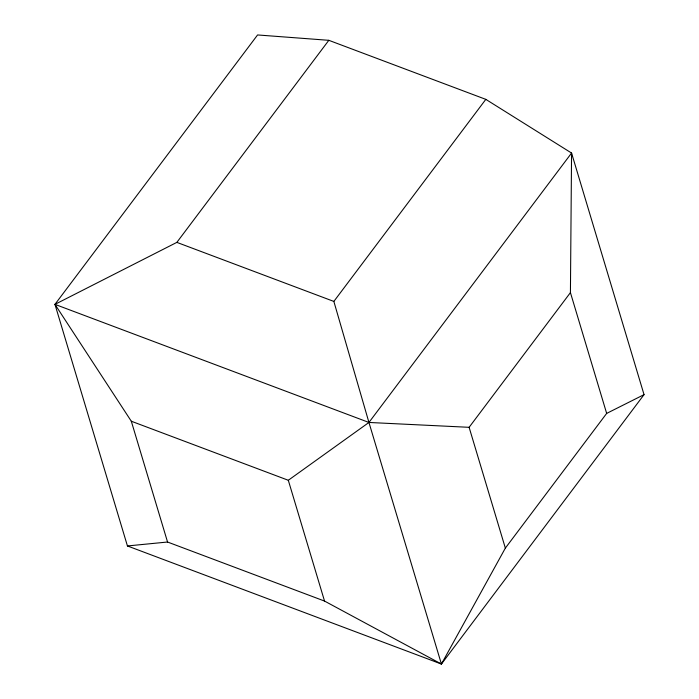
<?xml version="1.0" encoding="UTF-8"?>
<svg xmlns="http://www.w3.org/2000/svg" width="699" height="699" viewBox="0 0 699 699"><rect width="100%" height="100%" fill="white"/><g stroke="black" fill="none" stroke-linecap="round" stroke-linejoin="round"><path stroke-width="1.05" d="M127.436 545.954L167.55 542.022L324.537 601.07L441.418 664.05L505.351 548.112L606.662 413.406L570.428 292.61L571.564 153.046L485.822 99.363L328.827 40.315L257.582 34.95L54.959 304.362L127.436 545.954L441.418 664.05L644.041 394.638L571.564 153.046L368.941 422.458L288.303 480.274L131.307 421.226L54.959 304.362L176.856 242.378L328.827 40.315M441.418 664.05L368.941 422.458L333.851 301.426L485.822 99.363M505.351 548.112L469.116 427.316L570.428 292.61M606.662 413.406L644.041 394.638M469.116 427.316L368.941 422.458L54.959 304.362M176.856 242.378L333.851 301.426M288.303 480.274L324.537 601.07M131.307 421.226L167.55 542.022"/></g></svg>
